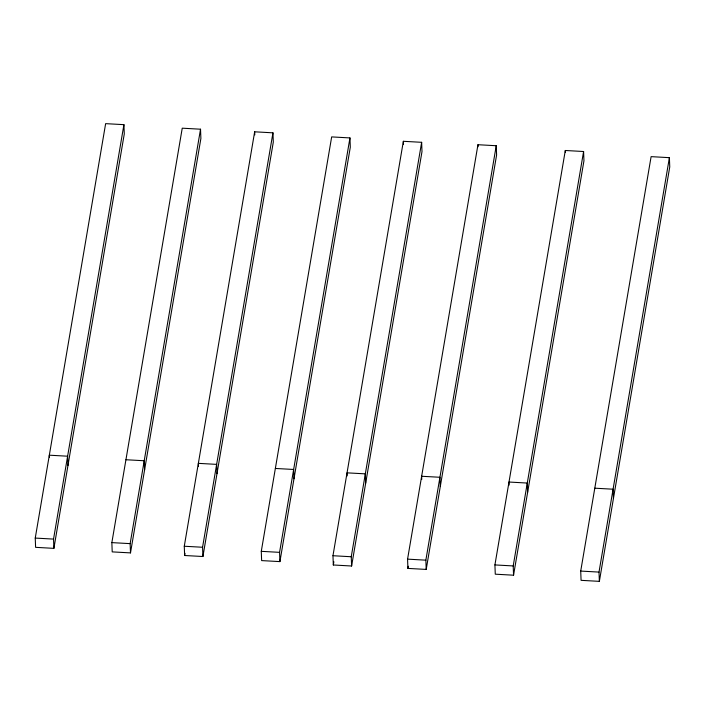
<?xml version="1.0" encoding="UTF-8"?>
<svg xmlns="http://www.w3.org/2000/svg" width="705" height="705" viewBox="0 0 705 705"><rect width="100%" height="100%" fill="white"/><g stroke="black" fill="none" stroke-linecap="round" stroke-linejoin="round"><path stroke-width="1.06" d="M35.25 538.074L105.635 123.648L123.921 124.662L124.283 133.924L53.888 548.358L35.602 547.336L35.25 538.074L53.536 539.096L123.921 124.662M111.857 542.621L182.243 128.187L200.528 129.209L200.89 138.471L130.496 552.896L112.21 551.883L111.857 542.621L130.143 543.634L200.528 129.209M184.278 546.243L254.664 131.809L272.95 132.831L273.311 142.084L202.917 556.518L184.631 555.505L184.278 546.243L202.564 547.256L272.95 132.831M184.631 555.505L185.001 553.346M261.282 551.336L331.667 136.902L349.953 137.924L350.306 147.186L279.92 561.612L261.634 560.598L261.282 551.336L279.568 552.35L349.953 137.924M332.963 555.725L403.357 141.3L421.643 142.313L421.995 151.575L351.61 566.009L333.324 564.987L332.963 555.725L351.249 556.747L421.643 142.313M333.324 564.987L333.87 561.762M407.569 559.144L477.955 144.719L496.241 145.732L496.602 154.994L426.208 569.42L407.922 568.406L407.569 559.144L425.855 560.167L496.241 145.732M407.922 568.406L408.292 566.256M494.919 564.925L565.304 150.491L583.59 151.513L583.952 160.766L513.557 575.201L495.271 574.187L494.919 564.925L513.205 565.939L583.59 151.513M580.717 571.076L651.112 156.642L669.398 157.664L669.75 166.926L599.365 581.352L581.079 580.338L580.717 571.076L599.003 572.09L669.398 157.664M125.939 459.739L144.217 460.753L144.578 470.015M421.643 476.263L439.929 477.276L440.29 486.538M275.355 468.455L293.641 469.468L293.994 478.73M594.8 488.195L613.086 489.208L613.438 498.47M599.003 572.09L599.365 581.352M565.304 150.491L565.384 152.553M527.64 492.319L527.278 483.057L508.992 482.035L509.116 485.128M513.205 565.939L513.557 575.201M477.955 144.719L478.034 146.772M425.855 560.167L426.208 569.42M421.643 476.263L421.766 479.347M403.357 141.3L403.471 144.384M365.683 483.119L365.331 473.857L347.045 472.843L347.16 475.928M351.249 556.747L351.61 566.009M279.568 552.35L279.92 561.612M254.664 131.809L254.787 134.902M216.999 473.637L216.638 464.375L198.361 463.352L198.475 466.446M202.564 547.256L202.917 556.518M130.143 543.634L130.496 552.896M67.971 465.467L67.609 456.205L49.324 455.192L49.403 457.245M53.536 539.096L53.888 548.358"/></g></svg>
